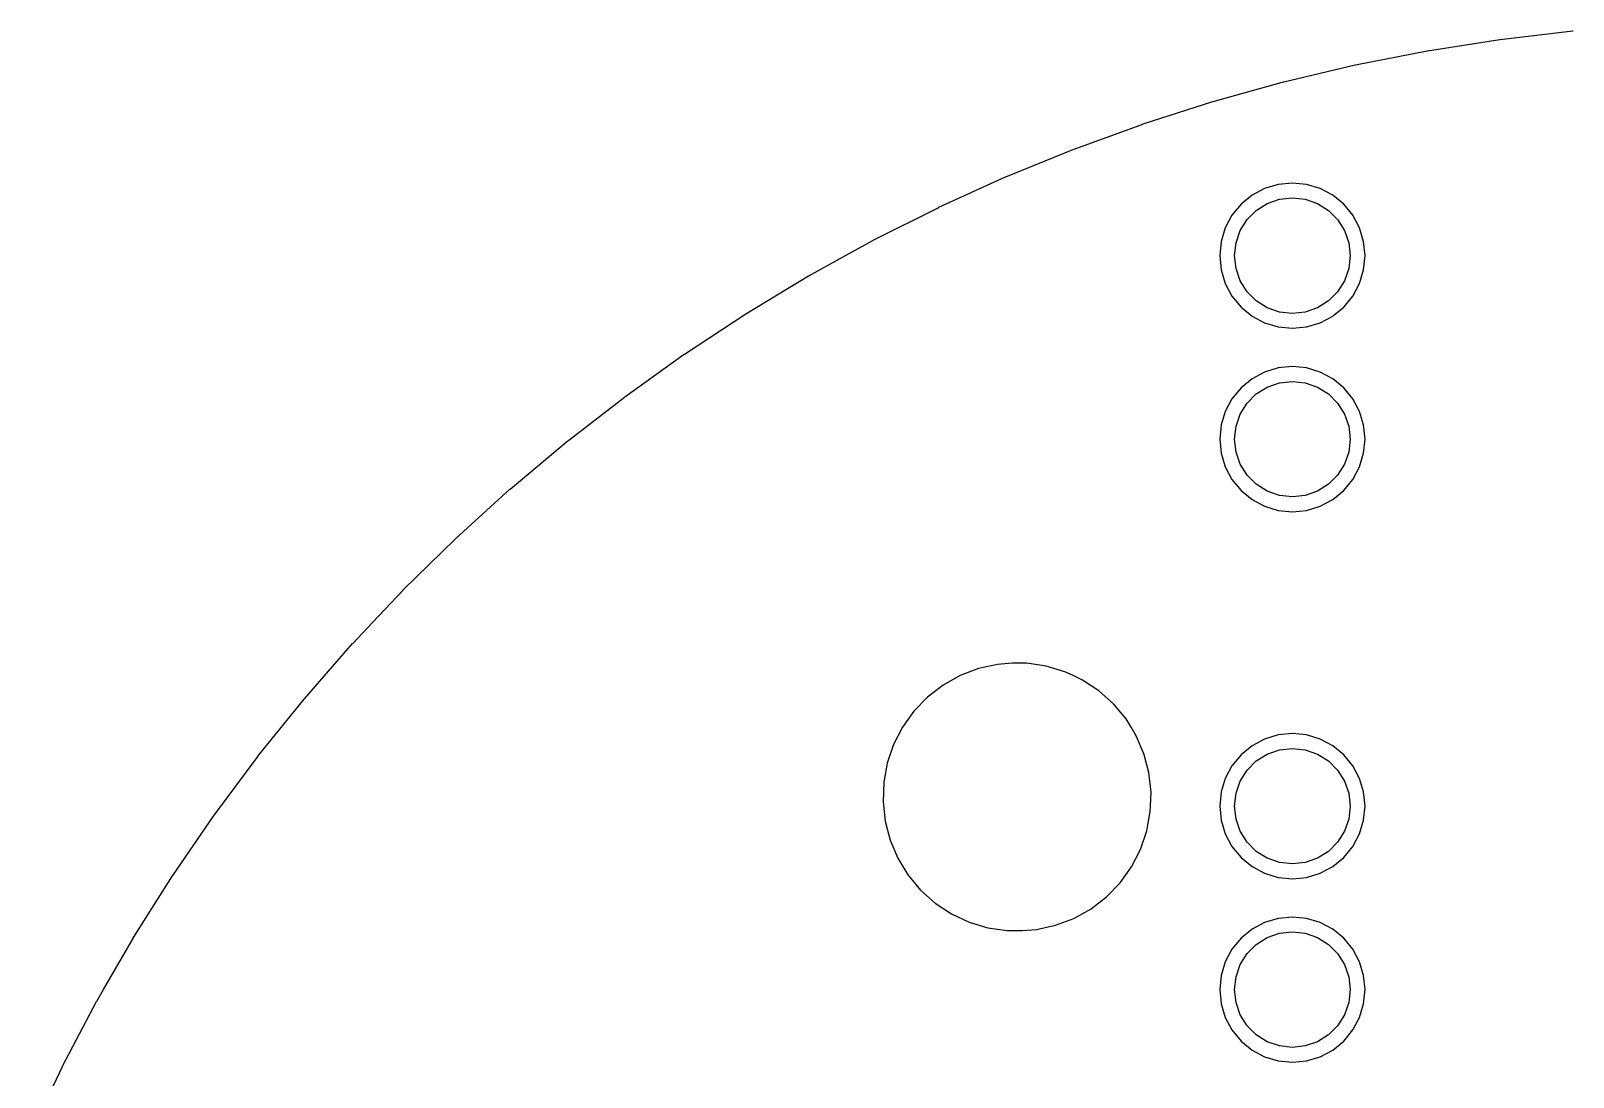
# Model space of a CAD drawing. Extents: x -3.95 to 1.03, y -1.83 to 1.03.
# Drawn here: x -3.442 to -2.602, y 0.452 to 1.023 of the extents above; entities that cross this region are included whole.
import ezdxf

# ---------------------------------------------------------------- set-up
doc = ezdxf.new("R2010")
doc.units = 0
doc.header["$MEASUREMENT"] = 0
doc.layers.add('BLACK', color=7, linetype='CONTINUOUS')

msp = doc.modelspace()

# ---------------------------------------------------------------- linework, layer by layer
at = {"layer": 'BLACK', "linetype": 'CONTINUOUS'}
for p, q in [((-2.68104, 1.01169), (-2.64166, 1.01785)), ((-2.64166, 1.01785), (-2.64147, 1.01787)), ((-2.64147, 1.01787), (-2.60187, 1.0225)), ((-2.60187, 1.0225), (-2.60169, 1.02252)), ((-2.72034, 1.00398), (-2.68123, 1.01166)), ((-2.68123, 1.01166), (-2.68104, 1.01169)), ((-2.75931, 0.99475), (-2.72052, 1.00394)), ((-2.72052, 1.00394), (-2.72034, 1.00398)), ((-2.7979, 0.98401), (-2.7595, 0.9947)), ((-2.7595, 0.9947), (-2.75931, 0.99475)), ((-2.83604, 0.97178), (-2.79808, 0.98395)), ((-2.79808, 0.98395), (-2.7979, 0.98401)), ((-2.87368, 0.95809), (-2.83622, 0.97172)), ((-2.83622, 0.97172), (-2.83604, 0.97178)), ((-2.91076, 0.94294), (-2.87385, 0.95802)), ((-2.87385, 0.95802), (-2.87368, 0.95809)), ((-2.94722, 0.92637), (-2.91093, 0.94287)), ((-2.91093, 0.94287), (-2.91076, 0.94294)), ((-2.77671, 0.93291), (-2.78271, 0.92799)), ((-2.76987, 0.93657), (-2.77671, 0.93291)), ((-2.76245, 0.93882), (-2.76987, 0.93657)), ((-2.75472, 0.93958), (-2.76245, 0.93882)), ((-2.747, 0.93882), (-2.75472, 0.93958)), ((-2.73958, 0.93657), (-2.747, 0.93882)), ((-2.73273, 0.93291), (-2.73958, 0.93657)), ((-2.72674, 0.92799), (-2.73273, 0.93291)), ((-2.98301, 0.9084), (-2.94739, 0.92629)), ((-2.94739, 0.92629), (-2.94722, 0.92637)), ((-2.78271, 0.92799), (-2.78763, 0.92199)), ((-2.77935, 0.91964), (-2.77436, 0.92463)), ((-2.77436, 0.92463), (-2.76839, 0.92838)), ((-2.76839, 0.92838), (-2.76173, 0.93071)), ((-2.76173, 0.93071), (-2.75472, 0.9315)), ((-2.75472, 0.9315), (-2.74772, 0.93071)), ((-2.74772, 0.93071), (-2.74106, 0.92838)), ((-2.74106, 0.92838), (-2.73509, 0.92463)), ((-2.73509, 0.92463), (-2.7301, 0.91964)), ((-2.72181, 0.92199), (-2.72674, 0.92799)), ((-2.78763, 0.92199), (-2.79129, 0.91515)), ((-2.7831, 0.91367), (-2.77935, 0.91964)), ((-2.7301, 0.91964), (-2.72635, 0.91367)), ((-2.71816, 0.91515), (-2.72181, 0.92199)), ((-2.72181, 0.92199), (-2.72181, 0.92199)), ((-2.99824, 0.9), (-2.98318, 0.90831)), ((-2.98318, 0.90831), (-2.98301, 0.9084)), ((-2.79354, 0.90772), (-2.7943, 0.9)), ((-2.79129, 0.91515), (-2.79354, 0.90772)), ((-2.78543, 0.90701), (-2.7831, 0.91367)), ((-2.72635, 0.91367), (-2.72402, 0.90701)), ((-2.7159, 0.90772), (-2.71816, 0.91515)), ((-2.71514, 0.9), (-2.7159, 0.90772)), ((-3.01808, 0.88905), (-2.99824, 0.9)), ((-2.7943, 0.9), (-2.79354, 0.89228)), ((-2.78622, 0.9), (-2.78543, 0.90701)), ((-2.78543, 0.89299), (-2.78622, 0.9)), ((-2.72402, 0.90701), (-2.72323, 0.9)), ((-2.72323, 0.9), (-2.72402, 0.89299)), ((-2.7159, 0.89228), (-2.71514, 0.9)), ((-2.79354, 0.89228), (-2.79129, 0.88485)), ((-2.7831, 0.88633), (-2.78543, 0.89299)), ((-2.72402, 0.89299), (-2.72635, 0.88633)), ((-2.71816, 0.88485), (-2.7159, 0.89228)), ((-3.05237, 0.86836), (-3.01825, 0.88896)), ((-3.01825, 0.88896), (-3.01808, 0.88905)), ((-2.79129, 0.88485), (-2.78763, 0.87801)), ((-2.77935, 0.88036), (-2.7831, 0.88633)), ((-2.72635, 0.88633), (-2.7301, 0.88036)), ((-2.72181, 0.87801), (-2.71816, 0.88485)), ((-2.78763, 0.87801), (-2.78271, 0.87201)), ((-2.77436, 0.87538), (-2.77935, 0.88036)), ((-2.76839, 0.87162), (-2.77436, 0.87538)), ((-2.73509, 0.87538), (-2.74106, 0.87162)), ((-2.7301, 0.88036), (-2.73509, 0.87538)), ((-2.72674, 0.87201), (-2.72181, 0.87801)), ((-3.08584, 0.84636), (-3.05253, 0.86826)), ((-3.05253, 0.86826), (-3.05237, 0.86836)), ((-2.78271, 0.87201), (-2.77671, 0.86709)), ((-2.77671, 0.86709), (-2.77671, 0.86709)), ((-2.77671, 0.86709), (-2.76987, 0.86343)), ((-2.76173, 0.86929), (-2.76839, 0.87162)), ((-2.75472, 0.8685), (-2.76173, 0.86929)), ((-2.74772, 0.86929), (-2.75472, 0.8685)), ((-2.74106, 0.87162), (-2.74772, 0.86929)), ((-2.73958, 0.86343), (-2.73273, 0.86709)), ((-2.73273, 0.86709), (-2.73196, 0.86773)), ((-2.73196, 0.86773), (-2.72674, 0.87201)), ((-2.76987, 0.86343), (-2.76245, 0.86118)), ((-2.76245, 0.86118), (-2.75472, 0.86042)), ((-2.75472, 0.86042), (-2.747, 0.86118)), ((-2.747, 0.86118), (-2.73958, 0.86343)), ((-3.11843, 0.82307), (-3.08599, 0.84625)), ((-3.08599, 0.84625), (-3.08584, 0.84636)), ((-2.77671, 0.83291), (-2.78271, 0.82799)), ((-2.76987, 0.83657), (-2.77671, 0.83291)), ((-2.76245, 0.83882), (-2.76987, 0.83657)), ((-2.75472, 0.83958), (-2.76245, 0.83882)), ((-2.747, 0.83882), (-2.75472, 0.83958)), ((-2.73958, 0.83657), (-2.747, 0.83882)), ((-2.73273, 0.83291), (-2.73958, 0.83657)), ((-2.72674, 0.82799), (-2.73273, 0.83291)), ((-2.78271, 0.82799), (-2.78763, 0.82199)), ((-2.77935, 0.81964), (-2.77436, 0.82463)), ((-2.77436, 0.82463), (-2.76839, 0.82838)), ((-2.76839, 0.82838), (-2.76173, 0.83071)), ((-2.76173, 0.83071), (-2.75472, 0.8315)), ((-2.75472, 0.8315), (-2.74772, 0.83071)), ((-2.74772, 0.83071), (-2.74106, 0.82838)), ((-2.74106, 0.82838), (-2.73509, 0.82463)), ((-2.73509, 0.82463), (-2.7301, 0.81964)), ((-2.72181, 0.82199), (-2.72674, 0.82799)), ((-3.1482, 0.8), (-3.11858, 0.82296)), ((-3.11858, 0.82296), (-3.11843, 0.82307)), ((-2.79129, 0.81515), (-2.79354, 0.80772)), ((-2.78763, 0.82199), (-2.79129, 0.81515)), ((-2.7831, 0.81367), (-2.77935, 0.81964)), ((-2.7301, 0.81964), (-2.72635, 0.81367)), ((-2.71816, 0.81515), (-2.72181, 0.82199)), ((-2.72181, 0.82199), (-2.72181, 0.82199)), ((-2.7159, 0.80772), (-2.71816, 0.81515)), ((-2.79354, 0.80772), (-2.7943, 0.8)), ((-2.78622, 0.8), (-2.78543, 0.80701)), ((-2.78543, 0.80701), (-2.7831, 0.81367)), ((-2.72635, 0.81367), (-2.72402, 0.80701)), ((-2.72402, 0.80701), (-2.72323, 0.8)), ((-2.71514, 0.8), (-2.7159, 0.80772)), ((-3.18077, 0.7728), (-3.15024, 0.79842)), ((-3.15024, 0.79842), (-3.15009, 0.79854)), ((-3.15009, 0.79854), (-3.1482, 0.8)), ((-2.7943, 0.8), (-2.79354, 0.79228)), ((-2.78543, 0.79299), (-2.78622, 0.8)), ((-2.72323, 0.8), (-2.72402, 0.79299)), ((-2.7159, 0.79228), (-2.71514, 0.8)), ((-2.79354, 0.79228), (-2.79129, 0.78485)), ((-2.7831, 0.78633), (-2.78543, 0.79299)), ((-2.72402, 0.79299), (-2.72635, 0.78633)), ((-2.71816, 0.78485), (-2.7159, 0.79228)), ((-2.79129, 0.78485), (-2.78763, 0.77801)), ((-2.77935, 0.78036), (-2.7831, 0.78633)), ((-2.72635, 0.78633), (-2.7301, 0.78036)), ((-2.72181, 0.77801), (-2.71816, 0.78485)), ((-2.78763, 0.77801), (-2.78271, 0.77201)), ((-2.77436, 0.77538), (-2.77935, 0.78036)), ((-2.76839, 0.77162), (-2.77436, 0.77538)), ((-2.73509, 0.77538), (-2.74106, 0.77162)), ((-2.7301, 0.78036), (-2.73509, 0.77538)), ((-2.72674, 0.77201), (-2.72181, 0.77801)), ((-3.21043, 0.74588), (-3.18092, 0.77267)), ((-3.18092, 0.77267), (-3.18077, 0.7728)), ((-2.78271, 0.77201), (-2.77671, 0.76709)), ((-2.77671, 0.76709), (-2.77671, 0.76709)), ((-2.77671, 0.76709), (-2.76987, 0.76343)), ((-2.76173, 0.76929), (-2.76839, 0.77162)), ((-2.75472, 0.7685), (-2.76173, 0.76929)), ((-2.74772, 0.76929), (-2.75472, 0.7685)), ((-2.74106, 0.77162), (-2.74772, 0.76929)), ((-2.73958, 0.76343), (-2.73273, 0.76709)), ((-2.73273, 0.76709), (-2.72674, 0.77201)), ((-2.76987, 0.76343), (-2.76245, 0.76118)), ((-2.76245, 0.76118), (-2.75472, 0.76042)), ((-2.75472, 0.76042), (-2.747, 0.76118)), ((-2.747, 0.76118), (-2.73958, 0.76343)), ((-3.23903, 0.71784), (-3.21056, 0.74575)), ((-3.21056, 0.74575), (-3.21043, 0.74588)), ((-3.25586, 0.7), (-3.23916, 0.71771)), ((-3.23916, 0.71771), (-3.23903, 0.71784)), ((-3.26651, 0.68871), (-3.25586, 0.7)), ((-3.29286, 0.65854), (-3.26664, 0.68857)), ((-3.26664, 0.68857), (-3.26651, 0.68871)), ((-2.92577, 0.67495), (-2.93573, 0.67114)), ((-2.91536, 0.67727), (-2.92577, 0.67495)), ((-2.90739, 0.67785), (-2.91536, 0.67727)), ((-2.89939, 0.67785), (-2.90739, 0.67785)), ((-2.88884, 0.6763), (-2.89939, 0.67785)), ((-2.87863, 0.67323), (-2.88884, 0.6763)), ((-2.88884, 0.6763), (-2.88884, 0.6763)), ((-2.87418, 0.67114), (-2.87863, 0.67323)), ((-2.94503, 0.66592), (-2.95347, 0.65941)), ((-2.93573, 0.67114), (-2.94503, 0.66592)), ((-2.86897, 0.6687), (-2.87418, 0.67114)), ((-2.86008, 0.66282), (-2.86897, 0.6687)), ((-3.318, 0.62736), (-3.29298, 0.65839)), ((-3.29298, 0.65839), (-3.29286, 0.65854)), ((-2.95347, 0.65941), (-2.96087, 0.65173)), ((-2.8553, 0.65854), (-2.86008, 0.66282)), ((-2.85214, 0.6557), (-2.8553, 0.65854)), ((-2.84531, 0.6475), (-2.85214, 0.6557)), ((-2.96087, 0.65173), (-2.96708, 0.64305)), ((-2.8426, 0.64305), (-2.84531, 0.6475)), ((-2.96708, 0.64305), (-2.97195, 0.63357)), ((-2.83976, 0.6384), (-2.8426, 0.64305)), ((-2.76245, 0.63882), (-2.76987, 0.63657)), ((-2.75472, 0.63958), (-2.76245, 0.63882)), ((-2.747, 0.63882), (-2.75472, 0.63958)), ((-2.73958, 0.63657), (-2.747, 0.63882)), ((-2.97195, 0.63357), (-2.9754, 0.62348)), ((-2.83559, 0.62859), (-2.83976, 0.6384)), ((-2.77671, 0.63291), (-2.78271, 0.62799)), ((-2.76987, 0.63657), (-2.77671, 0.63291)), ((-2.76839, 0.62838), (-2.76173, 0.63071)), ((-2.76173, 0.63071), (-2.75472, 0.6315)), ((-2.75472, 0.6315), (-2.74772, 0.63071)), ((-2.74772, 0.63071), (-2.74106, 0.62838)), ((-2.73273, 0.63291), (-2.73958, 0.63657)), ((-2.72674, 0.62799), (-2.73273, 0.63291)), ((-3.33664, 0.60233), (-3.31812, 0.62721)), ((-3.31812, 0.62721), (-3.318, 0.62736)), ((-2.9754, 0.62348), (-2.97734, 0.61299)), ((-2.83543, 0.62799), (-2.83559, 0.62859)), ((-2.83289, 0.61827), (-2.83543, 0.62799)), ((-2.78763, 0.62199), (-2.79129, 0.61515)), ((-2.78271, 0.62799), (-2.78763, 0.62199)), ((-2.77935, 0.61964), (-2.77436, 0.62462)), ((-2.77436, 0.62462), (-2.76839, 0.62838)), ((-2.74106, 0.62838), (-2.73509, 0.62462)), ((-2.73509, 0.62462), (-2.7301, 0.61964)), ((-2.72181, 0.62199), (-2.72674, 0.62799)), ((-2.71816, 0.61515), (-2.72181, 0.62199)), ((-2.72181, 0.62199), (-2.72181, 0.62199)), ((-2.83172, 0.60767), (-2.83289, 0.61827)), ((-2.79129, 0.61515), (-2.79354, 0.60772)), ((-2.78543, 0.60701), (-2.7831, 0.61367)), ((-2.7831, 0.61367), (-2.77935, 0.61964)), ((-2.7301, 0.61964), (-2.72635, 0.61367)), ((-2.72635, 0.61367), (-2.72402, 0.60701)), ((-2.7159, 0.60772), (-2.71816, 0.61515)), ((-2.97734, 0.61299), (-2.97772, 0.60233)), ((-2.832, 0.6), (-2.83172, 0.60767)), ((-2.79354, 0.60772), (-2.7943, 0.6)), ((-2.78622, 0.6), (-2.78543, 0.60701)), ((-2.72402, 0.60701), (-2.72323, 0.6)), ((-2.71514, 0.6), (-2.7159, 0.60772)), ((-3.34192, 0.59524), (-3.33664, 0.60233)), ((-2.97772, 0.60233), (-2.97656, 0.59173)), ((-2.83405, 0.58652), (-2.83211, 0.59701)), ((-2.83211, 0.59701), (-2.832, 0.6)), ((-2.7943, 0.6), (-2.79354, 0.59228)), ((-2.78543, 0.59299), (-2.78622, 0.6)), ((-2.72323, 0.6), (-2.72402, 0.59299)), ((-2.7159, 0.59228), (-2.71514, 0.6)), ((-3.36458, 0.56221), (-3.34203, 0.59509)), ((-3.34203, 0.59509), (-3.34192, 0.59524)), ((-2.97656, 0.59173), (-2.97386, 0.58141)), ((-2.79354, 0.59228), (-2.79129, 0.58485)), ((-2.7831, 0.58633), (-2.78543, 0.59299)), ((-2.72402, 0.59299), (-2.72635, 0.58633)), ((-2.71816, 0.58485), (-2.7159, 0.59228)), ((-2.97386, 0.58141), (-2.96969, 0.5716)), ((-2.83749, 0.57643), (-2.83405, 0.58652)), ((-2.79129, 0.58485), (-2.78763, 0.57801)), ((-2.77935, 0.58036), (-2.7831, 0.58633)), ((-2.77436, 0.57537), (-2.77935, 0.58036)), ((-2.7301, 0.58036), (-2.73509, 0.57537)), ((-2.72635, 0.58633), (-2.7301, 0.58036)), ((-2.72181, 0.57801), (-2.71816, 0.58485)), ((-2.96969, 0.5716), (-2.96969, 0.5716)), ((-2.96969, 0.5716), (-2.96413, 0.5625)), ((-2.84237, 0.56695), (-2.83749, 0.57643)), ((-2.78763, 0.57801), (-2.78271, 0.57201)), ((-2.78271, 0.57201), (-2.77671, 0.56709)), ((-2.76839, 0.57162), (-2.77436, 0.57537)), ((-2.76173, 0.56929), (-2.76839, 0.57162)), ((-2.74106, 0.57162), (-2.74772, 0.56929)), ((-2.73509, 0.57537), (-2.74106, 0.57162)), ((-2.73273, 0.56709), (-2.72674, 0.57201)), ((-2.72674, 0.57201), (-2.72181, 0.57801)), ((-2.84858, 0.55827), (-2.84237, 0.56695)), ((-2.77671, 0.56709), (-2.77671, 0.56709)), ((-2.77671, 0.56709), (-2.76987, 0.56343)), ((-2.76987, 0.56343), (-2.76245, 0.56118)), ((-2.75472, 0.5685), (-2.76173, 0.56929)), ((-2.74772, 0.56929), (-2.75472, 0.5685)), ((-2.747, 0.56118), (-2.73958, 0.56343)), ((-2.73958, 0.56343), (-2.73273, 0.56709)), ((-3.38594, 0.52833), (-3.36468, 0.56205)), ((-3.36468, 0.56205), (-3.36458, 0.56221)), ((-2.96413, 0.5625), (-2.96062, 0.55827)), ((-2.96062, 0.55827), (-2.95731, 0.5543)), ((-2.85598, 0.55059), (-2.84858, 0.55827)), ((-2.76245, 0.56118), (-2.75472, 0.56042)), ((-2.75472, 0.56042), (-2.747, 0.56118)), ((-2.95731, 0.5543), (-2.94937, 0.54718)), ((-2.94937, 0.54718), (-2.94048, 0.5413)), ((-2.86442, 0.54408), (-2.85598, 0.55059)), ((-2.94048, 0.5413), (-2.94048, 0.5413)), ((-2.94048, 0.5413), (-2.93082, 0.53677)), ((-2.88368, 0.53505), (-2.87372, 0.53886)), ((-2.87372, 0.53886), (-2.86442, 0.54408)), ((-2.76245, 0.53882), (-2.76987, 0.53657)), ((-2.75472, 0.53958), (-2.76245, 0.53882)), ((-2.747, 0.53882), (-2.75472, 0.53958)), ((-2.73958, 0.53657), (-2.747, 0.53882)), ((-2.93082, 0.53677), (-2.92061, 0.5337)), ((-2.92061, 0.5337), (-2.92061, 0.5337)), ((-2.92061, 0.5337), (-2.91006, 0.53215)), ((-2.91006, 0.53215), (-2.91006, 0.53215)), ((-2.91006, 0.53215), (-2.90215, 0.53215)), ((-2.90215, 0.53215), (-2.90206, 0.53215)), ((-2.90206, 0.53215), (-2.90197, 0.53215)), ((-2.90197, 0.53215), (-2.89409, 0.53273)), ((-2.90197, 0.53215), (-2.90197, 0.53215)), ((-2.89409, 0.53273), (-2.88368, 0.53505)), ((-2.77671, 0.53291), (-2.78271, 0.52799)), ((-2.76987, 0.53657), (-2.77671, 0.53291)), ((-2.76839, 0.52838), (-2.76173, 0.53071)), ((-2.76173, 0.53071), (-2.75472, 0.5315)), ((-2.75472, 0.5315), (-2.74772, 0.53071)), ((-2.74772, 0.53071), (-2.74106, 0.52838)), ((-2.73273, 0.53291), (-2.73958, 0.53657)), ((-2.72674, 0.52799), (-2.73273, 0.53291)), ((-3.4023, 0.5), (-3.38604, 0.52817)), ((-3.38604, 0.52817), (-3.38594, 0.52833)), ((-2.78763, 0.52199), (-2.79129, 0.51515)), ((-2.78271, 0.52799), (-2.78763, 0.52199)), ((-2.77935, 0.51964), (-2.77436, 0.52463)), ((-2.77436, 0.52463), (-2.76839, 0.52838)), ((-2.74106, 0.52838), (-2.73509, 0.52463)), ((-2.73509, 0.52463), (-2.7301, 0.51964)), ((-2.72181, 0.52199), (-2.72674, 0.52799)), ((-2.71816, 0.51515), (-2.72181, 0.52199)), ((-2.72181, 0.52199), (-2.72181, 0.52199)), ((-2.79129, 0.51515), (-2.79354, 0.50772)), ((-2.78543, 0.50701), (-2.7831, 0.51367)), ((-2.7831, 0.51367), (-2.77935, 0.51964)), ((-2.7301, 0.51964), (-2.72635, 0.51367)), ((-2.72635, 0.51367), (-2.72402, 0.50701)), ((-2.7159, 0.50772), (-2.71816, 0.51515)), ((-2.79354, 0.50772), (-2.7943, 0.5)), ((-2.78622, 0.5), (-2.78543, 0.50701)), ((-2.72402, 0.50701), (-2.72323, 0.5)), ((-2.71514, 0.5), (-2.7159, 0.50772)), ((-3.40596, 0.49365), (-3.4023, 0.5)), ((-2.7943, 0.5), (-2.79354, 0.49228)), ((-2.78543, 0.49299), (-2.78622, 0.5)), ((-2.72323, 0.5), (-2.72402, 0.49299)), ((-2.7159, 0.49228), (-2.71514, 0.5)), ((-3.42463, 0.45821), (-3.40606, 0.49348)), ((-3.40606, 0.49348), (-3.40596, 0.49365)), ((-2.79354, 0.49228), (-2.79129, 0.48485)), ((-2.7831, 0.48633), (-2.78543, 0.49299)), ((-2.72402, 0.49299), (-2.72635, 0.48633)), ((-2.71816, 0.48485), (-2.7159, 0.49228)), ((-2.79129, 0.48485), (-2.78763, 0.47801)), ((-2.77935, 0.48036), (-2.7831, 0.48633)), ((-2.77436, 0.47537), (-2.77935, 0.48036)), ((-2.7301, 0.48036), (-2.73509, 0.47537)), ((-2.72635, 0.48633), (-2.7301, 0.48036)), ((-2.72181, 0.47801), (-2.71816, 0.48485)), ((-2.78763, 0.47801), (-2.78271, 0.47201)), ((-2.78271, 0.47201), (-2.77671, 0.46709)), ((-2.76839, 0.47162), (-2.77436, 0.47537)), ((-2.76173, 0.46929), (-2.76839, 0.47162)), ((-2.74106, 0.47162), (-2.74772, 0.46929)), ((-2.73509, 0.47537), (-2.74106, 0.47162)), ((-2.73273, 0.46709), (-2.72674, 0.47201)), ((-2.72674, 0.47201), (-2.72181, 0.47801)), ((-2.77671, 0.46709), (-2.77671, 0.46709)), ((-2.77671, 0.46709), (-2.76987, 0.46343)), ((-2.76987, 0.46343), (-2.76245, 0.46118)), ((-2.75472, 0.4685), (-2.76173, 0.46929)), ((-2.74772, 0.46929), (-2.75472, 0.4685)), ((-2.747, 0.46118), (-2.73958, 0.46343)), ((-2.73958, 0.46343), (-2.73273, 0.46709)), ((-3.44191, 0.42208), (-3.42472, 0.45804)), ((-3.42472, 0.45804), (-3.42463, 0.45821)), ((-2.76245, 0.46118), (-2.75472, 0.46042)), ((-2.75472, 0.46042), (-2.747, 0.46118))]:
    msp.add_line(p, q, dxfattribs=at)

doc.saveas('drawing.dxf')
